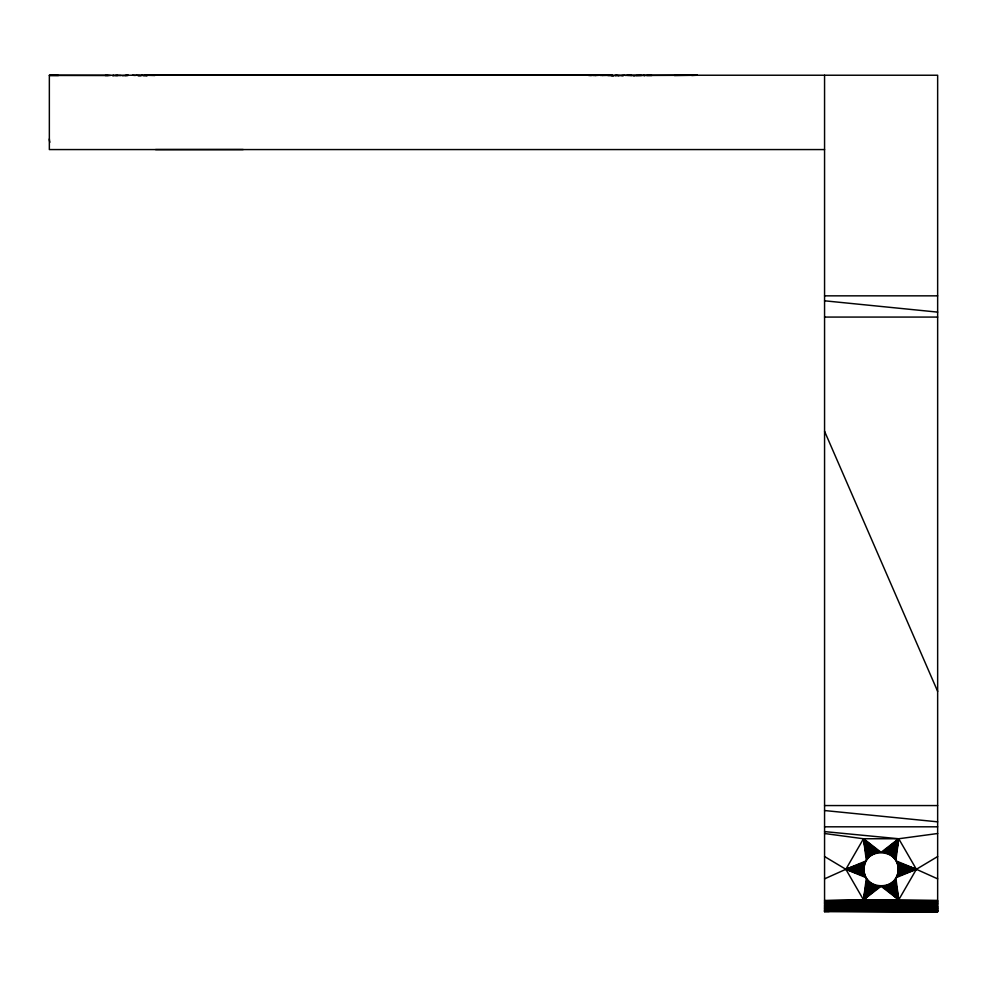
<?xml version="1.0" encoding="UTF-8"?>
<svg xmlns="http://www.w3.org/2000/svg" width="987" height="987" viewBox="0 0 987 987"><rect width="100%" height="100%" fill="white"/><g stroke="black" fill="none" stroke-linecap="round" stroke-linejoin="round"><path stroke-width="1.48" d="M864.131 868.696C863.859 846.76 899.885 848.018 898.084 869.88C898.355 891.816 862.33 890.558 864.131 868.696L845.859 869.288L824.564 878.849M937.65 900.403L898.738 899.811L824.564 900.613L863.477 899.811L866.389 877.776L845.859 869.288L824.564 856.543M937.65 856.543L916.368 869.288L898.738 899.811L863.477 899.811L867.018 878.788M895.197 859.788L898.738 838.753L937.65 833.509M937.65 878.849L916.368 869.288L898.738 838.753L863.477 838.753L845.859 869.288L863.477 899.811L867.721 879.75M894.493 858.826L898.738 838.753L824.564 831.597M884.081 886.992L881.107 886.277L863.477 899.811L868.486 880.651M893.741 857.913L898.738 838.753L881.107 852.299L863.477 838.753L824.564 833.509M876.925 886.968L879.923 886.24L863.477 899.811L869.3 881.502M892.914 857.061L898.738 838.753L882.292 852.336M613.433 75.752L611.237 75.58M878.738 886.116L863.477 899.811L870.189 882.304M892.026 856.272L898.738 838.753L883.476 852.46M877.579 885.907L863.477 899.811L871.126 883.032M891.101 855.544L898.738 838.753L884.636 852.669M876.419 885.623L863.477 899.811L872.101 883.698M890.114 854.878L898.738 838.753L895.826 860.787L916.368 869.288L895.826 877.776L898.738 899.811L881.107 886.277L878.134 886.992M889.09 854.286L898.738 838.753L885.795 852.953M875.296 885.253L863.477 899.811L873.137 884.29M888.016 853.767L898.738 838.753L886.918 853.323M863.477 899.811L874.198 884.808M113.382 75.234L112.629 75.752L117.835 75.493M138.217 75.752L142.19 75.58M122.302 75.752L128.051 75.543M865.833 861.836L845.859 869.288L865.833 876.727M896.381 876.727L916.368 869.288L896.381 861.836M865.352 862.922L845.859 869.288L865.352 875.654M896.862 875.654L916.368 869.288L896.862 862.922M864.945 864.032L845.859 869.288L864.945 874.531M897.269 874.531L916.368 869.288L897.269 864.032M864.624 865.18L845.859 869.288L864.624 873.396M897.59 873.396L916.368 869.288L897.59 865.18M864.378 866.339L845.859 869.288L864.378 872.237M897.837 872.237L916.368 869.288L897.837 866.339M590.004 75.58L592.373 75.234M591.299 75.234L588.634 75.493M614.778 75.58L617.208 75.234M636.023 75.58L641.464 75.493M593.668 75.58L596.617 75.234M614.913 75.58L618.886 75.752M625.548 75.493L627.868 75.234M646.793 75.493L651.889 75.493M674.38 75.518L697.13 75.234L691.751 75.505M697.13 75.234L627.596 75.53M591.484 75.493L594.162 75.234M864.205 867.511L845.859 869.288L866.389 860.787L863.477 838.753L879.923 852.336M898.01 871.065L916.368 869.288L898.01 867.511M105.214 75.493L110.31 75.493M600.515 75.493L603.378 75.234M621.748 75.493L624.623 75.234M115.639 75.493L121.08 75.58M125.3 75.493L128.298 75.234M607.819 75.543L613.569 75.752M595.21 75.543L599.714 75.234M618.022 75.493L623.241 75.752M898.084 869.88L916.368 869.288L898.084 868.696M108.262 75.53L49.35 75.456L58.455 75.505M602.169 75.505L612.174 75.234L144.929 75.234L147.1 75.58M824.564 149.568L49.35 149.568L49.35 75.234L937.65 75.234L937.65 911.766L824.564 911.494L829.154 911.494M155.539 149.568L243.209 149.53M824.564 295.841L937.65 295.841M824.564 317.074L937.65 317.074M824.564 805.565L937.65 805.565M824.564 826.81L937.65 826.81M937.65 901.143L824.564 901.143L937.65 901.699L824.564 902.032L937.65 902.587L824.564 902.76L937.65 903.302L824.564 903.302L937.65 903.845L824.564 904.006L937.65 904.697L824.564 905.375L937.65 905.881L824.564 906.029L937.65 906.658L824.564 906.806L937.65 907.127L824.564 907.263L937.65 907.843L824.564 907.978L937.65 908.262L824.564 908.509L937.65 908.78L824.564 908.904L937.65 909.718L824.564 909.915L937.65 910.125L824.564 910.211L937.65 910.495L824.564 910.569L937.65 910.878L824.564 910.952L937.65 911.371M824.564 911.149L937.65 911.741L824.564 911.408M147.236 75.493L144.929 75.234L154.947 75.505M864.131 869.88L845.859 869.288L864.205 871.065M136.157 75.234L140.66 75.543M628.805 75.234L631.803 75.493M132.48 75.234L135.355 75.493M141.709 75.234L144.373 75.493M824.564 300.801L937.65 312.114M824.564 810.537L937.65 821.838M144.558 75.234L146.989 75.58M145.866 75.58L143.67 75.752M886.4 886.819L883.476 886.116L898.738 899.811L895.197 878.788M885.29 886.968L882.292 886.24L898.738 899.811L894.493 879.75M634.801 75.752L633.42 75.752M643.721 75.234L644.474 75.752M867.018 859.788L863.477 838.753L878.738 852.46M867.721 858.826L863.477 838.753L877.579 852.669M884.636 885.907L898.738 899.811L893.741 880.651M868.486 857.913L863.477 838.753L876.419 852.953M885.795 885.623L898.738 899.811L892.914 881.502M869.3 857.061L863.477 838.753L875.296 853.323M886.918 885.253L898.738 899.811L892.026 882.304M870.189 856.272L863.477 838.753L874.198 853.767M888.016 884.808L898.738 899.811L891.101 883.032M871.126 855.544L863.477 838.753L873.137 854.286M889.09 884.29L898.738 899.811L890.114 883.698M863.477 838.753L872.101 854.878M824.564 431.282L937.65 691.369M824.564 75.234L824.564 911.766M49.881 142.251A10.623 10.623 0 0 1 49.35 138.957"/></g></svg>
